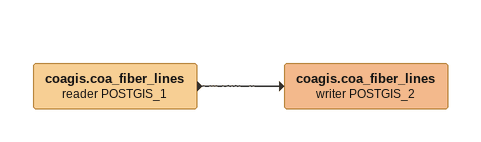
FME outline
coagis.coa_fiber_lines (reader POSTGIS_1)
    -> coagis.coa_fiber_lines (writer POSTGIS_2)
coagis.coa_fiber_lines (writer POSTGIS_2)
